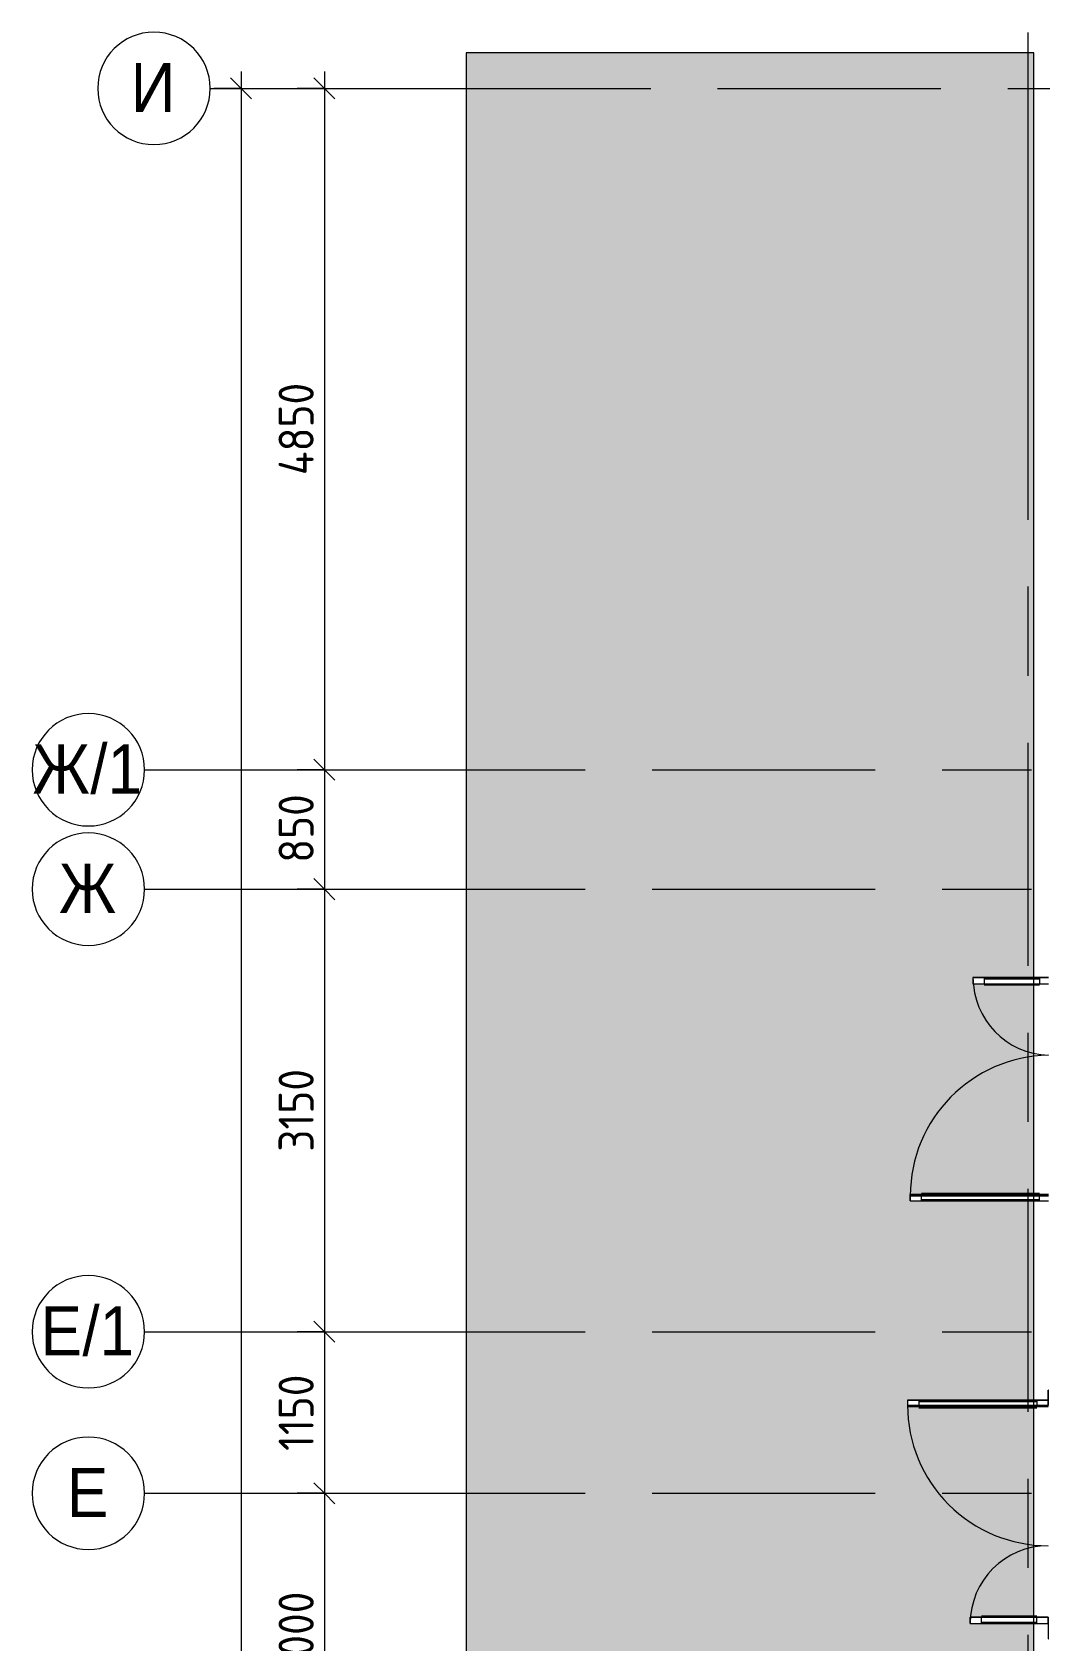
# Model space of a CAD drawing. Header units: millimetres. Extents: x -3377 to 186574, y -8553 to 29000.
# Drawn here: x -3377 to 3793, y 15950 to 27400 of the extents above; entities that cross this region are included whole.
import ezdxf

# ---------------------------------------------------------------- set-up
doc = ezdxf.new("R2010")
doc.units = ezdxf.units.MM
doc.linetypes.add('Осевая', pattern=[3175, 635, -476.25, 1587.5, -476.25])
for name, color, linetype, lineweight in [('A-ANNO-DIMS', 7, 'Continuous', 9), ('A-ANNO-DIMS-100', 7, 'Continuous', 9), ('A-DETL', 7, 'Continuous', 9), ('A-DETL-GENF', 7, 'Continuous', 9), ('A-DOOR', 7, 'Continuous', 9), ('Оси', 7, 'Continuous', 9), ('Оси-1', 7, 'Continuous', 20), ('Оси-2', 7, 'Осевая', 9)]:
    doc.layers.add(name, color=color, linetype=linetype, lineweight=lineweight)
doc.layers.add('A-DETL-GENF-2', color=7, linetype='Continuous', lineweight=9, true_color=0xeeeeee)
doc.styles.add('Arial', font='arial.ttf', dxfattribs={"width": 0.9, "height": 350})
doc.styles.add('ISOCPEUR', font='isocpeur.ttf', dxfattribs={"width": 0.9, "height": 250})
doc.dimstyles.new('ISO-2_5_0_9К_БОЛЬШОЙ', dxfattribs={"dimscale": 304.8, "dimtxt": 248.995294, "dimasz": 0.492126, "dimexe": 0.393701, "dimexo": 0.984252, "dimgap": 0, "dimtad": 1, "dimdec": 0, "dimrnd": 10, "dimzin": 0, "dimdsep": 46, "dimtxsty": 'ISOCPEUR', "dimblk1": 'OBLIQUE', "dimblk2": 'OBLIQUE', "dimsah": 1, "dimcen": 0.09, "dimdle": 0.393701, "dimazin": 0, "dimtfac": 1, "dimtdec": 4, "dimtix": 1, "dimtmove": 0, "dimatfit": 3, "dimfxl": 1, "dimtvp": 1, "dimtolj": 1, "dimtzin": 0, "dimarcsym": 2})
doc.dimstyles.new('ISO-2_5_0_9К_БОЛЬШОЙ_1', dxfattribs={"dimscale": 304.8, "dimtxt": 248.995294, "dimasz": 0.492126, "dimexe": 0.393701, "dimexo": 0.984252, "dimgap": 0, "dimtad": 1, "dimdec": 0, "dimrnd": 10, "dimzin": 0, "dimdsep": 46, "dimtxsty": 'ISOCPEUR', "dimblk1": 'OBLIQUE', "dimblk2": 'OBLIQUE', "dimsah": 1, "dimcen": 0.09, "dimdle": 0.393701, "dimazin": 0, "dimtfac": 1, "dimtdec": 4, "dimtix": 1, "dimtmove": 2, "dimatfit": 3, "dimfxl": 1, "dimtvp": 1, "dimtolj": 1, "dimtzin": 0, "dimarcsym": 2})

# ---------------------------------------------------------------- blocks, each defined once
blk = doc.blocks.new('Дверь_Витражная_СКБ_2Ст - ВН-1_ ДВН_ДАО_Главный вход_1800 в свету 3-31912953-План расстановки осветительного оборудования 1 этажа в осях 1-12')
at = {"layer": 'A-DETL-GENF'}
for p, q in [((-822, -554), (-822, -17)), ((-822, -17), (-822, -554)), ((-822, -80), (-777, -80)), ((-812, -474), (-812, -80)), ((-777, -554), (-777, -17)), ((-777, -554), (-777, -17)), ((-768, -474), (-768, -80)), ((714, -920), (714, -80)), ((723, -1000), (723, -17)), ((723, -17), (723, -1000)), ((768, -80), (723, -80)), ((758, -920), (758, -80)), ((768, -1000), (768, -17)), ((768, -1000), (768, -17)), ((-822, -474), (-777, -474)), ((-822, -554), (-777, -554)), ((-822, -554), (-777, -554)), ((768, -920), (723, -920)), ((768, -1000), (723, -1000)), ((723, -1000), (768, -1000))]:
    blk.add_line(p, q, dxfattribs=at)
at = {"layer": 'A-DOOR'}
for p, q in [((-822, -554), (-822, -17)), ((732, -1000), (732, -17))]:
    blk.add_line(p, q, dxfattribs=at)
for centre, radius, start, end in [((-822, 0), 554, 270, 358.2329), ((732, 0), 1000, 180.9768, 270)]:
    blk.add_arc(centre, radius, start, end, dxfattribs=at)
blk = doc.blocks.new('Дверь_Витражная_СКБ_2Ст - ВН-1_ ДВН_ДАО_Главный вход_1800 в свету 4-31912968-План расстановки осветительного оборудования 1 этажа в осях 1-12')
at = {"layer": 'A-DETL-GENF'}
for p, q in [((-885, -20), (-885, -17)), ((-885, -17), (-885, -20)), ((-777, -20), (-885, -20)), ((-885, -20), (-777, -20)), ((-768, -20), (-813, -20)), ((-813, -1020), (-813, -20)), ((-768, -20), (-813, -20)), ((-813, -20), (-813, -1020)), ((-813, -100), (-768, -100)), ((-803, -940), (-803, -100)), ((-777, -17), (-777, -20)), ((-777, -20), (-777, -17)), ((-768, -1020), (-768, -20)), ((-768, -1020), (-768, -20)), ((-759, -940), (-759, -100)), ((723, -494), (723, -100)), ((732, -20), (777, -20)), ((732, -574), (732, -20)), ((732, -20), (732, -574)), ((777, -20), (732, -20)), ((777, -100), (732, -100)), ((767, -494), (767, -100)), ((777, -17), (777, -20)), ((777, -17), (777, -20)), ((777, -574), (777, -20)), ((777, -574), (777, -20)), ((777, -20), (885, -20)), ((777, -20), (885, -20)), ((885, -20), (885, -17)), ((885, -20), (885, -17)), ((777, -494), (732, -494)), ((777, -574), (732, -574)), ((732, -574), (777, -574)), ((-813, -940), (-768, -940)), ((-813, -1020), (-768, -1020)), ((-813, -1020), (-768, -1020))]:
    blk.add_line(p, q, dxfattribs=at)
at = {"layer": 'A-DOOR'}
for p, q in [((-777, -1020), (-777, -20)), ((777, -574), (777, -20))]:
    blk.add_line(p, q, dxfattribs=at)
for centre, radius, start, end in [((-777, -20), 1000, 270, 0), ((777, -20), 554, 180, 270)]:
    blk.add_arc(centre, radius, start, end, dxfattribs=at)
blk = doc.blocks.new('Ось сетки - D8-29747960-План расстановки осветительного оборудования 1 этажа в осях 1-12')
at = {"layer": 'Оси-1'}
for start, end in [(360, 180), (180, 360)]:
    blk.add_arc((0, 0), 4, start, end, dxfattribs=at)
blk = doc.blocks.new('DIMBLOCK12-План расстановки осветительного оборудования 1 этажа в осях 1-12')
at = {"layer": 'A-ANNO-DIMS-100', "lineweight": 20}
for p, q in [((-1298, 27000), (-1373, 27075)), ((-1298, 27000), (-1223, 26925)), ((-1298, 22150), (-1373, 22225)), ((-1298, 22150), (-1223, 22075))]:
    blk.add_line(p, q, dxfattribs=at)
at = {"layer": 'A-ANNO-DIMS-100'}
for p, q in [((-1298, 27120), (-1298, 22150)), ((-1492, 27000), (-1178, 27000)), ((-1298, 27000), (-1492, 27000)), ((-1492, 22150), (-1178, 22150)), ((-1298, 22150), (-1492, 22150))]:
    blk.add_line(p, q, dxfattribs=at)
at = {"layer": 'A-ANNO-DIMS-100', "color": 0, "insert": (-1624, 24247), "char_height": 250, "width": 787.21, "attachment_point": 1, "rotation": 90, "line_spacing_factor": 1.149209, "style": 'ISOCPEUR'}
blk.add_mtext('4850', dxfattribs=at)
blk = doc.blocks.new('_Oblique')
at = {"color": 0, "linetype": 'ByBlock', "lineweight": -2}
blk.add_line((-0.5, -0.5), (0.5, 0.5), dxfattribs=at)
blk = doc.blocks.new('DIMBLOCK13-План расстановки осветительного оборудования 1 этажа в осях 1-12')
at = {"layer": 'A-ANNO-DIMS-100', "lineweight": 20}
for p, q in [((-1298, 22150), (-1373, 22225)), ((-1298, 22150), (-1223, 22075)), ((-1298, 21300), (-1373, 21375)), ((-1298, 21300), (-1223, 21225))]:
    blk.add_line(p, q, dxfattribs=at)
at = {"layer": 'A-ANNO-DIMS-100'}
for p, q in [((-1492, 22150), (-1178, 22150)), ((-1298, 22150), (-1492, 22150)), ((-1298, 22150), (-1298, 21300)), ((-1492, 21300), (-1178, 21300)), ((-1298, 21300), (-1492, 21300))]:
    blk.add_line(p, q, dxfattribs=at)
at = {"layer": 'A-ANNO-DIMS-100', "color": 0, "insert": (-1624, 21488), "char_height": 250, "width": 568.86, "attachment_point": 1, "rotation": 90, "line_spacing_factor": 1.149209, "style": 'ISOCPEUR'}
blk.add_mtext('850', dxfattribs=at)
blk = doc.blocks.new('DIMBLOCK14-План расстановки осветительного оборудования 1 этажа в осях 1-12')
at = {"layer": 'A-ANNO-DIMS-100'}
for p, q in [((-1492, 21300), (-1178, 21300)), ((-1298, 21300), (-1492, 21300)), ((-1298, 21300), (-1298, 18150)), ((-1492, 18150), (-1178, 18150)), ((-1298, 18150), (-1492, 18150))]:
    blk.add_line(p, q, dxfattribs=at)
at = {"layer": 'A-ANNO-DIMS-100', "lineweight": 20}
for p, q in [((-1298, 21300), (-1373, 21375)), ((-1298, 21300), (-1223, 21225)), ((-1298, 18150), (-1373, 18225)), ((-1298, 18150), (-1223, 18075))]:
    blk.add_line(p, q, dxfattribs=at)
at = {"layer": 'A-ANNO-DIMS-100', "color": 0, "insert": (-1624, 19431), "char_height": 250, "width": 706.76, "attachment_point": 1, "rotation": 90, "line_spacing_factor": 1.149209, "style": 'ISOCPEUR'}
blk.add_mtext('3150', dxfattribs=at)
blk = doc.blocks.new('DIMBLOCK15-План расстановки осветительного оборудования 1 этажа в осях 1-12')
at = {"layer": 'A-ANNO-DIMS-100', "lineweight": 20}
for p, q in [((-1298, 18150), (-1373, 18225)), ((-1298, 18150), (-1223, 18075)), ((-1298, 17000), (-1373, 17075)), ((-1298, 17000), (-1223, 16925))]:
    blk.add_line(p, q, dxfattribs=at)
at = {"layer": 'A-ANNO-DIMS-100'}
for p, q in [((-1492, 18150), (-1178, 18150)), ((-1298, 18150), (-1492, 18150)), ((-1298, 18150), (-1298, 17000)), ((-1492, 17000), (-1178, 17000)), ((-1298, 17000), (-1492, 17000))]:
    blk.add_line(p, q, dxfattribs=at)
at = {"layer": 'A-ANNO-DIMS-100', "color": 0, "insert": (-1624, 17302), "char_height": 250, "width": 655.05, "attachment_point": 1, "rotation": 90, "line_spacing_factor": 1.149209, "style": 'ISOCPEUR'}
blk.add_mtext('1150', dxfattribs=at)
blk = doc.blocks.new('DIMBLOCK16-План расстановки осветительного оборудования 1 этажа в осях 1-12')
at = {"layer": 'A-ANNO-DIMS-100', "lineweight": 20}
for p, q in [((-1298, 17000), (-1373, 17075)), ((-1298, 17000), (-1223, 16925)), ((-1298, 15000), (-1373, 15075)), ((-1298, 15000), (-1223, 14925))]:
    blk.add_line(p, q, dxfattribs=at)
at = {"layer": 'A-ANNO-DIMS-100'}
for p, q in [((-1492, 17000), (-1178, 17000)), ((-1298, 17000), (-1492, 17000)), ((-1298, 17000), (-1298, 15000)), ((-638, 15000), (-1418, 15000)), ((-1298, 15000), (-638, 15000))]:
    blk.add_line(p, q, dxfattribs=at)
at = {"layer": 'A-ANNO-DIMS-100', "color": 0, "insert": (-1624, 15684), "char_height": 250, "width": 758.48, "attachment_point": 1, "rotation": 90, "line_spacing_factor": 1.149209, "style": 'ISOCPEUR'}
blk.add_mtext('2000', dxfattribs=at)
blk = doc.blocks.new('DIMBLOCK24-План расстановки осветительного оборудования 1 этажа в осях 1-12')
at = {"layer": 'A-ANNO-DIMS-100', "lineweight": 20}
for p, q in [((-1891, 27000), (-1966, 27075)), ((-1891, 27000), (-1816, 26925)), ((-1891, 0), (-1966, 75)), ((-1891, 0), (-1816, -75))]:
    blk.add_line(p, q, dxfattribs=at)
at = {"layer": 'A-ANNO-DIMS-100'}
for p, q in [((-1891, 27120), (-1891, -120)), ((-2085, 27000), (-1771, 27000)), ((-1891, 27000), (-2085, 27000)), ((-2085, 0), (-1771, 0)), ((-1891, 0), (-2085, 0))]:
    blk.add_line(p, q, dxfattribs=at)
at = {"layer": 'A-ANNO-DIMS-100', "color": 0, "insert": (-2217, 13572), "char_height": 250, "width": 948.1, "attachment_point": 1, "rotation": 90, "line_spacing_factor": 1.149209, "style": 'ISOCPEUR'}
blk.add_mtext('27000', dxfattribs=at)

msp = doc.modelspace()

# ---------------------------------------------------------------- hatches: boundary and pattern name
at = {"layer": 'A-DETL-GENF-2'}
msp.add_hatch(color=256, dxfattribs=at).paths.add_polyline_path([(-290, 15380), (3749.1, 15380), (3749.1, 16073.1), (3297.1, 16073.1), (3297.1, 16118.1), (3749.1, 16118.1), (3749.1, 17618.1), (2851.1, 17618.1), (2851.1, 17663.1), (3749.1, 17663.1), (3749.1, 19082.1), (2871.1, 19082.1), (2871.1, 19127.1), (3749.1, 19127.1), (3749.1, 20627.1), (3317.1, 20627.1), (3317.1, 20672.1), (3749.1, 20672.1), (3749.1, 27252), (-290, 27252), (-290, 16953)])

# ---------------------------------------------------------------- linework, layer by layer
at = {"layer": 'A-DETL'}
for p, q in [((3749.1, 27252), (-290, 27252)), ((-290, 27252), (-290, 15380)), ((3749.1, 15380), (3749.1, 27252))]:
    msp.add_line(p, q, dxfattribs=at)
at = {"layer": 'Оси'}
for p, q in [((3710, 24898.1), (3710, 27398.1)), ((-2111, 27000), (389, 27000)), ((-2577.3, 22150), (-77.3, 22150)), ((-2577.3, 21300), (-77.3, 21300)), ((-2577.3, 18150), (-77.3, 18150)), ((-2577.3, 17000), (-77.3, 17000))]:
    msp.add_line(p, q, dxfattribs=at)
at = {"layer": 'Оси-2'}
for p, q in [((389, 27000), (31290.5, 27000)), ((3710, 593.7), (3710, 24898.1)), ((-77.3, 22150), (35997.1, 22150)), ((-77.3, 21300), (35997.1, 21300)), ((-77.3, 18150), (35997.1, 18150)), ((-77.3, 17000), (35997.1, 17000))]:
    msp.add_line(p, q, dxfattribs=at)

# ---------------------------------------------------------------- block references
at = {"layer": 'A-DOOR', "rotation": 269.9999999999999}
for name, p in [('Дверь_Витражная_СКБ_2Ст - ВН-1_ ДВН_ДАО_Главный вход_1800 в свету 3-31912953-План расстановки осветительного оборудования 1 этажа в осях 1-12', (3871.1, 19850.1)), ('Дверь_Витражная_СКБ_2Ст - ВН-1_ ДВН_ДАО_Главный вход_1800 в свету 4-31912968-План расстановки осветительного оборудования 1 этажа в осях 1-12', (3871.1, 16850.1))]:
    msp.add_blockref(name, p, dxfattribs=at)
at = {"layer": 'Оси-1', "xscale": 99.99999999999993, "yscale": 99.99999999999993, "zscale": 99.99999999999993, "rotation": 269.9999999999994}
for p in [(-2511, 27000), (-2977.3, 22150), (-2977.3, 21300), (-2977.3, 18150), (-2977.3, 17000)]:
    msp.add_blockref('Ось сетки - D8-29747960-План расстановки осветительного оборудования 1 этажа в осях 1-12', p, dxfattribs=at)

# ---------------------------------------------------------------- texts
at = {"layer": 'Оси', "char_height": 350, "attachment_point": 1, "style": 'Arial'}
for s, insert, width in [('\\fArial|b0|i0|c204|p34|;\\W.9;И', (-2675.5, 27181), 389.62), ('\\fArial|b0|i0|c204|p34|;\\W.9;Ж', (-3374, 22331), 497.848), ('/1', (-2963.2, 22331), 454.557), ('\\fArial|b0|i0|c204|p34|;\\W.9;Ж', (-3186.3, 21481), 497.848), ('\\fArial|b0|i0|c204|p34|;\\W.9;Е', (-3317.3, 18331), 360.759), ('/1', (-3019.6, 18331), 454.557), ('\\fArial|b0|i0|c204|p34|;\\W.9;Е', (-3130.1, 17181), 360.759)]:
    msp.add_mtext(s, dxfattribs=dict(at, insert=insert, width=width))

# ---------------------------------------------------------------- dimensions: what is measured, and where the dimension line sits
at = {"layer": 'A-ANNO-DIMS'}
dim = msp.add_linear_dim(base=(-1890.6, 0), p1=(-1784.5, 27000), p2=(-1784.5, 0), angle=90, dimstyle='ISO-2_5_0_9К_БОЛЬШОЙ_1', override={"dimpost": '<>', "dimfxl": 26999.999823}, dxfattribs=at)
dim.commit()
dim.dimension.update_dxf_attribs({"geometry": 'DIMBLOCK24-План расстановки осветительного оборудования 1 этажа в осях 1-12', "text_midpoint": (-2050.5, 14046), "dimtype": 160, "text_rotation": 90})
for base, p1, p2, override, picture, middle in [((-1297.7, 22150), (-1191.6, 27000), (-1191.6, 22150), {"dimpost": '<>', "dimfxl": 4849.999753}, 'DIMBLOCK12-План расстановки осветительного оборудования 1 этажа в осях 1-12', (-1422.7, 24575)), ((-1297.7, 21300), (-1191.6, 22150), (-1191.6, 21300), {"dimpost": '<>', "dimfxl": 850}, 'DIMBLOCK13-План расстановки осветительного оборудования 1 этажа в осях 1-12', (-1422.7, 21725)), ((-1297.7, 18150), (-1191.6, 21300), (-1191.6, 18150), {"dimpost": '<>', "dimfxl": 3150}, 'DIMBLOCK14-План расстановки осветительного оборудования 1 этажа в осях 1-12', (-1422.7, 19725)), ((-1297.7, 17000), (-1191.6, 18150), (-1191.6, 17000), {"dimpost": '<>', "dimfxl": 1150}, 'DIMBLOCK15-План расстановки осветительного оборудования 1 этажа в осях 1-12', (-1422.7, 17575)), ((-1297.7, 15000), (-1191.6, 17000), (-337.8, 15000), {"dimpost": '<>', "dimfxl": 2174.626061}, 'DIMBLOCK16-План расстановки осветительного оборудования 1 этажа в осях 1-12', (-1422.7, 16000))]:
    dim = msp.add_linear_dim(base=base, p1=p1, p2=p2, angle=90, dimstyle='ISO-2_5_0_9К_БОЛЬШОЙ', override=override, dxfattribs=at)
    dim.commit()
    dim.dimension.update_dxf_attribs({"geometry": picture, "text_midpoint": middle})

doc.saveas('drawing.dxf')
